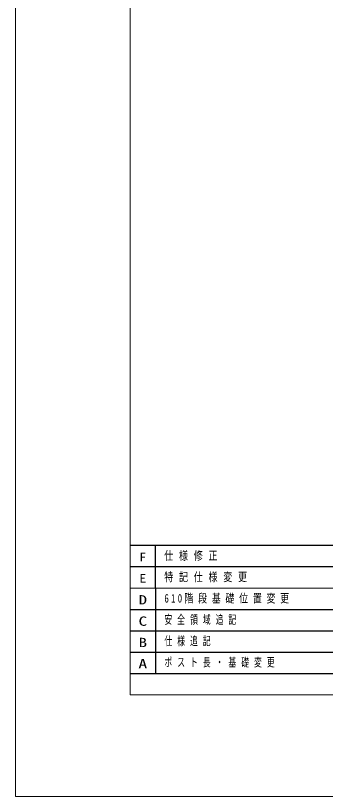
# Model space of a CAD drawing. Units: millimetres on the paper. Extents: x 6 to 426, y -5 to 292.
# Drawn here: x 5.5 to 66.4, y -5 to 148.7 of the extents above; entities that cross this region are included whole.
import ezdxf
from ezdxf.enums import TextEntityAlignment as Align

# ---------------------------------------------------------------- set-up
doc = ezdxf.new("R2010")
doc.units = ezdxf.units.MM
for name, color, linetype, lineweight in [('0_2', 7, 'Continuous', 13), ('2D', 7, 'Continuous', 13), ('AM_5', 7, 'Continuous', 13), ('FMT', 57, 'Continuous', 13), ('TEXT', 2, 'Continuous', 25)]:
    doc.layers.add(name, color=color, linetype=linetype, lineweight=lineweight)
doc.layers.add('FMT-TXT', color=2, linetype='Continuous')
doc.styles.add('ＭＳ ゴシック', font='')
doc.styles.get('ＭＳ ゴシック').set_extended_font_data('MS Gothic')

msp = doc.modelspace()

# ---------------------------------------------------------------- linework, layer by layer
at = {"layer": '0_2', "color": 57}
msp.add_line((28, 36), (403, 36), dxfattribs=at)
at = {"layer": '0_2', "color": 20, "lineweight": 25}
for p, q in [((33, 36), (33, 19.2)), ((28, 31.8), (165, 31.8)), ((28, 27.6), (165, 27.6)), ((28, 23.4), (165, 23.4)), ((28, 19.2), (165, 19.2))]:
    msp.add_line(p, q, dxfattribs=at)
at = {"layer": '0_2', "color": 57}
msp.add_lwpolyline([(28, 15), (28, 272), (403, 272), (403, 15)], close=True, dxfattribs=at)
at = {"layer": '2D'}
for p, q in [((5.5, 292), (5.5, -5)), ((425.5, -5), (5.5, -5)), ((5.5, -5), (425.5, -5)), ((425.5, -5), (5.5, -5))]:
    msp.add_line(p, q, dxfattribs=at)
at = {"layer": 'AM_5', "color": 20, "lineweight": 25}
for p, q in [((165, 44.4), (28, 44.4)), ((33, 36), (33, 44.4)), ((165, 40.2), (28, 40.2))]:
    msp.add_line(p, q, dxfattribs=at)
at = {"layer": 'FMT'}
msp.add_lwpolyline([(28, 15), (28, 272), (403, 272), (403, 15)], close=True, dxfattribs=at)

# ---------------------------------------------------------------- texts
at = {"layer": '0_2', "color": 2, "style": 'ＭＳ ゴシック'}
for s, width, p in [('D', 1.35, (30.5, 32.233)), ('C', 1.35, (30.5, 28.033)), ('B', 1.35, (30.5, 23.833)), ('A', 1.4, (30.5, 19.633))]:
    msp.add_text(s, height=1.833, dxfattribs=dict(at, width=width)).set_placement(p, align=Align.BOTTOM_CENTER)
at = {"layer": 'FMT-TXT', "char_height": 1.686, "attachment_point": 4, "style": 'ＭＳ ゴシック'}
for s, insert in [('\\T1.52;\\W0.75;610階段基礎位置変更', (34.755, 33.9)), ('\\T1.64;\\W0.65;安全領域追記', (34.755, 29.7)), ('\\T1.64;\\W0.65;仕様追記', (34.755, 25.5)), ('\\T1.64;\\W0.65;ポスト長・基礎変更', (34.755, 21.3))]:
    msp.add_mtext(s, dxfattribs=dict(at, insert=insert))
at = {"layer": 'TEXT', "style": 'ＭＳ ゴシック'}
for s, width, p in [('F', 1.15, (30.5, 40.767)), ('E', 1.2, (30.5, 36.567))]:
    msp.add_text(s, height=1.686, dxfattribs=dict(at, width=width)).set_placement(p, align=Align.BOTTOM_CENTER)
at = {"layer": 'TEXT', "char_height": 1.686, "attachment_point": 4, "style": 'ＭＳ ゴシック'}
for s, insert in [('\\T1.64;\\W0.75;仕様修正', (34.717, 42.3)), ('\\T1.64;\\W0.75;特記仕様変更', (34.717, 38.1))]:
    msp.add_mtext(s, dxfattribs=dict(at, insert=insert))

doc.saveas('drawing.dxf')
